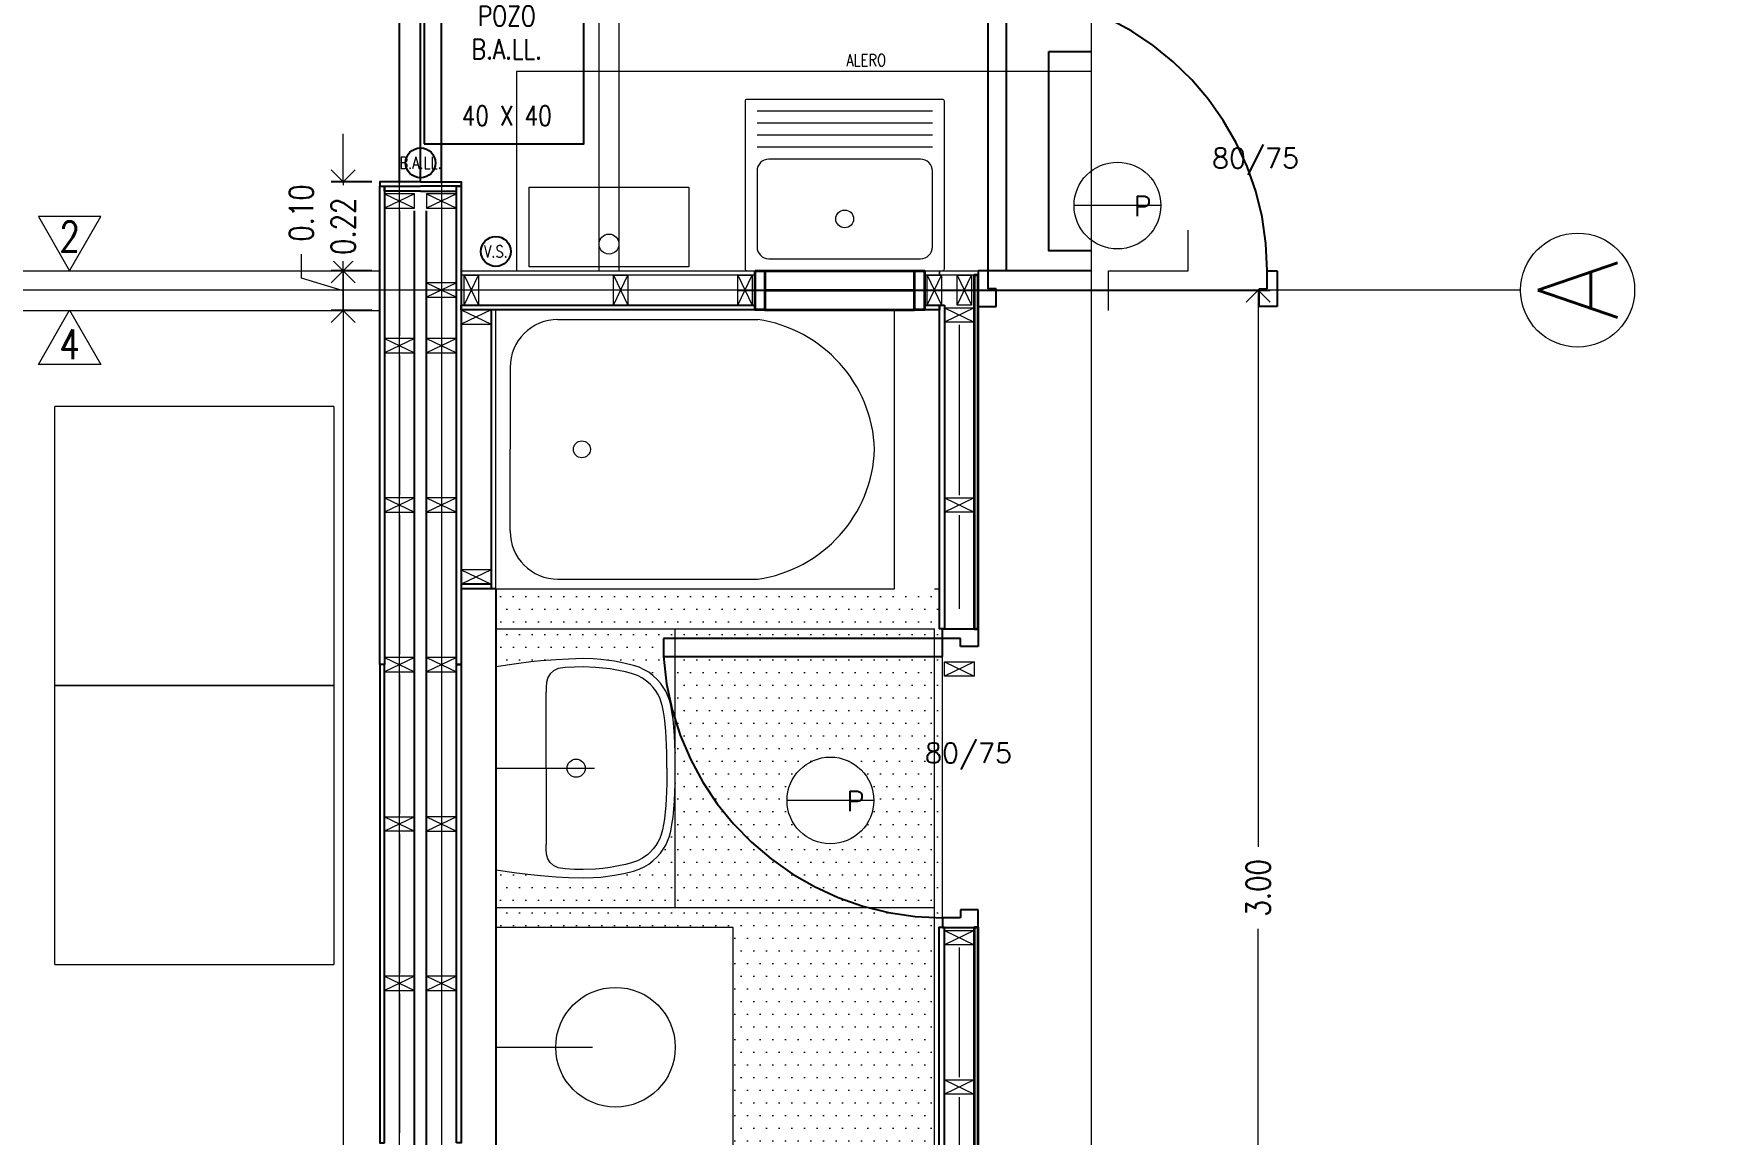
# Model space of a CAD drawing. Header units: metres. Extents: x -2 to 612, y -64 to 156.
# Drawn here: x 359.692 to 363.916, y 28.083 to 30.844 of the extents above; entities that cross this region are included whole.
import ezdxf
from ezdxf import colors
from ezdxf.entities.mleader import LeaderData, LeaderLine
from ezdxf.enums import TextEntityAlignment as Align
from ezdxf.math import Vec2, Vec3

# ---------------------------------------------------------------- set-up
doc = ezdxf.new("R2010")
doc.units = ezdxf.units.M
doc.header["$LTSCALE"] = 5
doc.header["$MEASUREMENT"] = 0
doc.linetypes.add('CENTER', pattern=[2, 1.25, -0.25, 0.25, -0.25])
doc.linetypes.add('HIDDEN', pattern=[0.375, 0.25, -0.125])
doc.layers.get('0').update_dxf_attribs({"color": 30})
doc.layers.get('DEFPOINTS').update_dxf_attribs({"color": 210})
for name, color, linetype, lineweight in [('A-ANNO-DIMS', 3, 'Continuous', 18), ('A-ANNO-SYMB', 3, 'Continuous', 18), ('A-ANNO-TEXT', 3, 'Continuous', 18), ('A-DETL-MBND', 3, 'Continuous', 18), ('A-DETL-MCUT', 4, 'Continuous', 25), ('A-DOOR-FULL', 4, 'Continuous', 25), ('A-DOOR-SYMB', 3, 'Continuous', 18), ('A-ELEV-IDEN', 3, 'Continuous', 18), ('A-ELEV-MBE1', 7, 'Continuous', 35), ('A-ELEV-MBE2', 4, 'Continuous', 25), ('A-ELEV-OVHD', 3, 'HIDDEN', 18), ('A-FLOR-PATT', 8, 'Continuous', 18), ('A-FURN', 8, 'Continuous', 18), ('A-SECT-MCUT', 7, 'Continuous', 35), ('A-WALL-PATT', 8, 'Continuous', 18), ('A-WALL-STUD', 3, 'Continuous', 18)]:
    doc.layers.add(name, color=color, linetype=linetype, lineweight=lineweight)
doc.styles.add('E-ROMANS', font='romans.shx', dxfattribs={"width": 0.8})
doc.styles.get("Standard").update_dxf_attribs({"font": 'arial.ttf'})
doc.linetypes.add('BATTING', pattern='A,0.0001,-0.1,[134,ltypeshp.shx,S=0.1,R=0,X=-0.1,Y=0],-0.2,[134,ltypeshp.shx,S=0.1,R=180,X=0.1,Y=0],-0.1', length=0.4001)
doc.dimstyles.new('E-0050_ARW_12', dxfattribs={"dimscale": 0.001, "dimtxt": 60, "dimasz": 60, "dimexe": 30, "dimexo": 20, "dimgap": 30, "dimtad": 0, "dimzin": 0, "dimdsep": 46, "dimtxsty": 'E-ROMANS', "dimblk": 'OPEN90', "dimcen": 30, "dimclrd": 256, "dimclre": 256, "dimclrt": 256, "dimadec": 0, "dimazin": 0, "dimtfac": 1, "dimtmove": 1, "dimatfit": 3, "dimldrblk": 'OPEN90', "dimfxl": 1, "dimtfill": 1, "dimtolj": 1, "dimtzin": 0, "dimlwd": -1, "dimarcsym": 0})

# ---------------------------------------------------------------- blocks, each defined once
blk = doc.blocks.new('_Open90')
at = {"color": 0, "linetype": 'ByBlock', "lineweight": -2}
for p, q in [((-0.5, 0.5), (0, 0)), ((0, 0), (-1, 0)), ((0, 0), (-0.5, -0.5))]:
    blk.add_line(p, q, dxfattribs=at)
blk = doc.blocks.new('*D221')
at = {"layer": 'A-ANNO-DIMS', "lineweight": -2, "transparency": 16777216}
for p, q in [((357.5131, 30.0565), (357.5131, 33.0617)), ((360.6101, 30.4696), (360.6101, 33.0617))]:
    blk.add_line(p, q, dxfattribs=at)
at = {"layer": 'A-ANNO-DIMS', "transparency": 16777216}
for p, q in [((357.5731, 33.0317), (358.9127, 33.0317)), ((360.5501, 33.0317), (359.2105, 33.0317))]:
    blk.add_line(p, q, dxfattribs=at)
at = {"layer": 'DEFPOINTS', "color": 0, "transparency": 16777216}
for p in [(360.6101, 33.0317), (360.6101, 30.4496), (357.5131, 30.0365)]:
    blk.add_point(p, dxfattribs=at)
at = {"layer": 'A-ANNO-DIMS', "transparency": 16777216, "xscale": 0.06, "yscale": 0.06, "zscale": 0.06, "rotation": 180}
blk.add_blockref('_Open90', (357.5131, 33.0317), dxfattribs=at)
at = {"layer": 'A-ANNO-DIMS', "transparency": 16777216, "xscale": 0.06, "yscale": 0.06, "zscale": 0.06}
blk.add_blockref('_Open90', (360.6101, 33.0317), dxfattribs=at)
at = {"layer": 'A-ANNO-DIMS', "transparency": 16777216, "insert": (359.0616, 33.0317), "char_height": 0.06, "attachment_point": 5, "style": 'E-ROMANS', "bg_fill": 3, "box_fill_scale": 1.25, "bg_fill_color": 256, "bg_fill_true_color": 13158600, "bg_fill_transparency": 0}
blk.add_mtext('\\A1;3.0970', dxfattribs=at)
blk = doc.blocks.new('*D222')
at = {"layer": 'A-ANNO-DIMS', "transparency": 16777216}
for p, q in [((360.6626, 33.0317), (360.6941, 33.1367)), ((360.6941, 33.1367), (360.7541, 33.1367)), ((360.5501, 33.0317), (360.4901, 33.0317)), ((360.6101, 33.0317), (360.7151, 33.0317)), ((360.6101, 33.0317), (360.7151, 33.0317)), ((360.7751, 33.0317), (360.8351, 33.0317))]:
    blk.add_line(p, q, dxfattribs=at)
at = {"layer": 'A-ANNO-DIMS', "lineweight": -2, "transparency": 16777216}
for p, q in [((360.6101, 30.4696), (360.6101, 33.0617)), ((360.7151, 30.4695), (360.7151, 33.0617))]:
    blk.add_line(p, q, dxfattribs=at)
at = {"layer": 'DEFPOINTS', "color": 0, "transparency": 16777216}
for p in [(360.7151, 33.0317), (360.6101, 30.4496), (360.7151, 30.4495)]:
    blk.add_point(p, dxfattribs=at)
at = {"layer": 'A-ANNO-DIMS', "transparency": 16777216, "xscale": 0.06, "yscale": 0.06, "zscale": 0.06}
blk.add_blockref('_Open90', (360.6101, 33.0317), dxfattribs=at)
at = {"layer": 'A-ANNO-DIMS', "transparency": 16777216, "xscale": 0.06, "yscale": 0.06, "zscale": 0.06, "rotation": 180}
blk.add_blockref('_Open90', (360.7151, 33.0317), dxfattribs=at)
at = {"layer": 'A-ANNO-DIMS', "transparency": 16777216, "insert": (360.903, 33.1367), "char_height": 0.06, "attachment_point": 5, "style": 'E-ROMANS', "bg_fill": 3, "box_fill_scale": 1.25, "bg_fill_color": 256, "bg_fill_true_color": 13158600, "bg_fill_transparency": 0}
blk.add_mtext('\\A1;0.1050', dxfattribs=at)
blk = doc.blocks.new('*D224')
at = {"layer": 'A-ANNO-DIMS', "lineweight": -2, "transparency": 16777216}
for p, q in [((361.4582, 30.201), (362.7938, 30.201)), ((361.4582, 27.202), (362.7938, 27.202))]:
    blk.add_line(p, q, dxfattribs=at)
at = {"layer": 'A-ANNO-DIMS', "transparency": 16777216}
for p, q in [((362.7638, 30.141), (362.7638, 28.8047)), ((362.7638, 27.262), (362.7638, 28.5984))]:
    blk.add_line(p, q, dxfattribs=at)
at = {"layer": 'DEFPOINTS', "color": 0, "transparency": 16777216}
for p in [(361.4382, 30.201), (361.4382, 27.202), (362.7638, 27.202)]:
    blk.add_point(p, dxfattribs=at)
at = {"layer": 'A-ANNO-DIMS', "transparency": 16777216, "xscale": 0.06, "yscale": 0.06, "zscale": 0.06}
for p, rotation in [((362.7638, 30.201), 90), ((362.7638, 27.202), 270)]:
    blk.add_blockref('_Open90', p, dxfattribs=dict(at, rotation=rotation))
at = {"layer": 'A-ANNO-DIMS', "transparency": 16777216, "insert": (362.7638, 28.7015), "char_height": 0.06, "attachment_point": 5, "rotation": 90, "style": 'E-ROMANS', "bg_fill": 3, "box_fill_scale": 1.25, "bg_fill_color": 256, "bg_fill_true_color": 13158600, "bg_fill_transparency": 0}
blk.add_mtext('\\A1;3.00', dxfattribs=at)
blk = doc.blocks.new('*D1131')
at = {"layer": 'A-ANNO-DIMS', "lineweight": -2, "transparency": 16777216}
for p, q in [((360.5406, 30.1495), (360.4386, 30.1495)), ((360.5406, 25.3615), (360.4386, 25.3615))]:
    blk.add_line(p, q, dxfattribs=at)
at = {"layer": 'A-ANNO-DIMS', "transparency": 16777216}
for p, q in [((360.4686, 30.0895), (360.4686, 27.8575)), ((360.4686, 25.4215), (360.4686, 27.6535))]:
    blk.add_line(p, q, dxfattribs=at)
at = {"layer": 'DEFPOINTS', "color": 0, "transparency": 16777216}
for p in [(360.4686, 30.1495), (360.5606, 30.1495), (360.5606, 25.3615)]:
    blk.add_point(p, dxfattribs=at)
at = {"layer": 'A-ANNO-DIMS', "transparency": 16777216, "xscale": 0.06, "yscale": 0.06, "zscale": 0.06}
for p, rotation in [((360.4686, 30.1495), 90), ((360.4686, 25.3615), 270)]:
    blk.add_blockref('_Open90', p, dxfattribs=dict(at, rotation=rotation))
at = {"layer": 'A-ANNO-DIMS', "transparency": 16777216, "insert": (360.4686, 27.7555), "char_height": 0.06, "attachment_point": 5, "rotation": 90, "style": 'E-ROMANS', "bg_fill": 3, "box_fill_scale": 1.25, "bg_fill_color": 256, "bg_fill_true_color": 13158600, "bg_fill_transparency": 0}
blk.add_mtext('\\A1;4.79', dxfattribs=at)
blk = doc.blocks.new('*D1132')
at = {"layer": 'A-ANNO-DIMS', "transparency": 16777216}
for p, q in [((360.4686, 30.3095), (360.4686, 30.3695)), ((360.3636, 30.231), (360.3636, 30.291)), ((360.4686, 30.1495), (360.4686, 30.2495)), ((360.4686, 30.1495), (360.4686, 30.2495)), ((360.4686, 30.1995), (360.3636, 30.231)), ((360.4686, 30.0895), (360.4686, 30.0295))]:
    blk.add_line(p, q, dxfattribs=at)
at = {"layer": 'A-ANNO-DIMS', "lineweight": -2, "transparency": 16777216}
for p, q in [((360.5406, 30.2495), (360.4386, 30.2495)), ((360.5406, 30.1495), (360.4386, 30.1495))]:
    blk.add_line(p, q, dxfattribs=at)
at = {"layer": 'DEFPOINTS', "color": 0, "transparency": 16777216}
for p in [(360.4686, 30.2495), (360.5606, 30.2495), (360.5606, 30.1495)]:
    blk.add_point(p, dxfattribs=at)
at = {"layer": 'A-ANNO-DIMS', "transparency": 16777216, "xscale": 0.06, "yscale": 0.06, "zscale": 0.06}
for p, rotation in [((360.4686, 30.2495), 270), ((360.4686, 30.1495), 90)]:
    blk.add_blockref('_Open90', p, dxfattribs=dict(at, rotation=rotation))
at = {"layer": 'A-ANNO-DIMS', "transparency": 16777216, "insert": (360.3636, 30.3942), "char_height": 0.06, "attachment_point": 5, "rotation": 90, "style": 'E-ROMANS', "bg_fill": 3, "box_fill_scale": 1.25, "bg_fill_color": 256, "bg_fill_true_color": 13158600, "bg_fill_transparency": 0}
blk.add_mtext('\\A1;0.10', dxfattribs=at)
blk = doc.blocks.new('*D1133')
at = {"layer": 'A-ANNO-DIMS', "transparency": 16777216}
for p, q in [((360.4686, 30.5326), (360.4686, 30.5926)), ((360.4686, 30.4726), (360.4686, 30.4642)), ((360.4686, 30.2495), (360.4686, 30.2579)), ((360.4686, 30.1895), (360.4686, 30.1295))]:
    blk.add_line(p, q, dxfattribs=at)
at = {"layer": 'A-ANNO-DIMS', "lineweight": -2, "transparency": 16777216}
for p, q in [((360.5406, 30.4726), (360.4386, 30.4726)), ((360.5406, 30.2495), (360.4386, 30.2495))]:
    blk.add_line(p, q, dxfattribs=at)
at = {"layer": 'DEFPOINTS', "color": 0, "transparency": 16777216}
for p in [(360.4686, 30.4726), (360.5606, 30.4726), (360.5606, 30.2495)]:
    blk.add_point(p, dxfattribs=at)
at = {"layer": 'A-ANNO-DIMS', "transparency": 16777216, "xscale": 0.06, "yscale": 0.06, "zscale": 0.06}
for p, rotation in [((360.4686, 30.4726), 270), ((360.4686, 30.2495), 90)]:
    blk.add_blockref('_Open90', p, dxfattribs=dict(at, rotation=rotation))
at = {"layer": 'A-ANNO-DIMS', "transparency": 16777216, "insert": (360.4686, 30.3611), "char_height": 0.06, "attachment_point": 5, "rotation": 90, "style": 'E-ROMANS', "bg_fill": 3, "box_fill_scale": 1.25, "bg_fill_color": 256, "bg_fill_true_color": 13158600, "bg_fill_transparency": 0}
blk.add_mtext('\\A1;0.22', dxfattribs=at)

msp = doc.modelspace()

# ---------------------------------------------------------------- linework, layer by layer
at = {"layer": 'A-ANNO-SYMB'}
for p, q in [((360.71514, 33.61894), (360.71514, 21.59535)), ((360.6101, 21.94694), (360.6101, 33.22033)), ((363.42209, 30.20104), (352.66724, 30.20104)), ((360.85163, 29.45151), (360.85163, 30.15151)), ((360.88739, 30.0072), (360.88739, 29.80151)), ((360.88739, 29.59581), (360.88739, 29.80151)), ((360.85164, 29.25606), (360.85164, 29.35153)), ((361.30164, 28.65153), (361.30164, 29.35153)), ((360.85164, 28.747), (360.85164, 28.65153))]:
    msp.add_line(p, q, dxfattribs=at)
at = {"layer": 'A-ANNO-SYMB', "linetype": 'HIDDEN'}
msp.add_line((360.66261, 30.47254), (360.66261, 32.95053), dxfattribs=at)
at = {"layer": 'A-ANNO-SYMB'}
msp.add_lwpolyline([(362.38846, 30.14953), (362.38846, 30.24953), (362.58846, 30.24953), (362.58846, 30.35163)], dxfattribs=at)
for centre, radius in [((361.13534, 30.31638), 0.025), ((363.56512, 30.20104), 0.14303), ((361.06739, 29.80151), 0.02126)]:
    msp.add_circle(centre, radius, dxfattribs=at)
for centre, start, end in [((361.00739, 30.0072), 90, 180), ((361.00739, 29.59581), 180, 270)]:
    msp.add_arc(centre, 0.12, start, end, dxfattribs=at)
at = {"layer": 'A-DETL-MBND'}
for points in [[(361.50164, 30.23853), (360.76464, 30.23853), (360.76464, 30.24953), (361.50164, 30.24953)], [(361.92664, 30.24953), (361.96464, 30.24953), (361.96464, 30.23853), (361.92664, 30.23853)], [(362.06165, 30.24952), (362.06165, 30.23853), (361.96464, 30.23853), (361.96464, 30.24953), (362.06165, 30.24953)]]:
    msp.add_lwpolyline(points, dxfattribs=at)
at = {"layer": 'A-DETL-MCUT'}
for p, q in [((360.83963, 30.15153), (360.83963, 29.45151)), ((360.83963, 29.46351), (360.76464, 29.46351)), ((360.85163, 29.45151), (360.76464, 29.45151))]:
    msp.add_line(p, q, dxfattribs=at)
for points in [[(360.66261, 30.47259), (360.56059, 30.47259), (360.56059, 30.46159), (360.66261, 30.46159)], [(360.66262, 30.44955), (360.5726, 30.44955), (360.5726, 30.46155), (360.66262, 30.46155)], [(360.66261, 30.47254), (360.76464, 30.47254), (360.76464, 30.46154), (360.66261, 30.46154)], [(360.66261, 30.44954), (360.75264, 30.44955), (360.75264, 30.46154), (360.66261, 30.46154)], [(361.50165, 30.15153), (360.76464, 30.15153), (360.76464, 30.16353), (361.50165, 30.16353)], [(361.92664, 30.16353), (361.96464, 30.16353), (361.96464, 30.15153), (361.92665, 30.15153)]]:
    msp.add_lwpolyline(points, dxfattribs=at)
for points in [[(360.5606, 29.26153), (360.5606, 30.46155), (360.5726, 30.46155), (360.5726, 29.26153)], [(360.75264, 29.26153), (360.75264, 30.46154), (360.76464, 30.46154), (360.76464, 29.26153)], [(361.97664, 30.16353), (361.97664, 29.35153), (361.96464, 29.35153), (361.96464, 30.16353)], [(360.57259, 28.06154), (360.5726, 29.26154), (360.5606, 29.26154), (360.56059, 28.06154)], [(360.75264, 28.06153), (360.75264, 29.26153), (360.76464, 29.26153), (360.76464, 28.06153)], [(361.97664, 28.60153), (361.96242, 28.60153), (361.96243, 27.23952), (361.97664, 27.23953)]]:
    msp.add_lwpolyline(points, close=True, dxfattribs=at)
at = {"layer": 'A-DOOR-FULL', "linetype": 'CENTER'}
msp.add_lwpolyline([(362.13165, 30.94952), (362.13165, 30.24952), (362.08665, 30.24952), (362.08665, 30.94952), (362.13165, 30.94952)], dxfattribs=at)
msp.add_arc((362.08397, 30.24846), 0.70268, 0.08643, 86.10934, dxfattribs=at)
at = {"layer": 'A-DOOR-SYMB'}
msp.add_lwpolyline([(362.5195, 30.41306), (362.302, 30.41306)], dxfattribs=at)
msp.add_circle((362.41075, 30.41306), 0.10875, dxfattribs=at)
at = {"layer": 'A-ELEV-IDEN'}
msp.add_lwpolyline([(361.11034, 30.24953), (361.11034, 31.14015), (361.16034, 31.14015), (361.16034, 30.24953)], dxfattribs=at)
at = {"layer": 'A-ELEV-MBE1'}
for p, q in [((361.52664, 30.24953), (361.90164, 30.24954)), ((361.52665, 30.20053), (361.90165, 30.20053)), ((361.52665, 30.15153), (361.90165, 30.15153))]:
    msp.add_line(p, q, dxfattribs=at)
for points in [[(361.50164, 30.24953), (361.52664, 30.24953), (361.52665, 30.15153), (361.50165, 30.15153)], [(361.90164, 30.24953), (361.92664, 30.24953), (361.92665, 30.15153), (361.90165, 30.15153)]]:
    msp.add_lwpolyline(points, close=True, dxfattribs=at)
at = {"layer": 'A-ELEV-MBE2'}
for p, q in [((360.66261, 30.47259), (360.66262, 32.95053)), ((360.6476, 23.02354), (360.6476, 30.39955)), ((360.67764, 23.02353), (360.67764, 30.39955)), ((362.34492, 30.24953), (362.08665, 30.24953)), ((360.85163, 29.45151), (360.85164, 27.25153))]:
    msp.add_line(p, q, dxfattribs=at)
at = {"layer": 'A-ELEV-MBE2', "ltscale": 0.05}
msp.add_lwpolyline([(360.6718, 30.56783), (361.0718, 30.56783), (361.0718, 30.96783), (360.6718, 30.96783)], close=True, dxfattribs=at)
at = {"layer": 'A-ELEV-MBE2'}
for points in [[(362.23847, 30.79952), (362.34492, 30.79952)], [(362.34492, 30.29952), (362.23847, 30.29952), (362.23847, 30.79952)]]:
    msp.add_lwpolyline(points, dxfattribs=at)
at = {"layer": 'A-ELEV-MBE2', "ltscale": 0.05}
for centre in [(360.66261, 30.52011), (360.8515, 30.29799)]:
    msp.add_circle(centre, 0.0375, dxfattribs=at)
at = {"layer": 'A-FLOR-PATT', "linetype": 'BATTING', "ltscale": 0.11}
msp.add_lwpolyline([(362.01424, 29.84498), (362.01424, 29.84554)], dxfattribs=at)
at = {"layer": 'A-FURN'}
for p, q in [((361.47664, 30.67453), (361.47664, 30.25453)), ((361.97164, 30.67953), (361.48164, 30.67953)), ((361.97664, 30.25453), (361.97664, 30.67453)), ((361.94664, 30.64953), (361.50664, 30.64953)), ((361.94664, 30.61953), (361.50664, 30.61953)), ((361.94664, 30.58953), (361.50664, 30.58953)), ((361.94664, 30.55953), (361.50664, 30.55953)), ((361.50664, 30.49953), (361.50664, 30.30953)), ((361.91664, 30.52953), (361.53664, 30.52953)), ((361.94664, 30.30953), (361.94664, 30.49953)), ((361.48164, 30.24953), (361.97164, 30.24953)), ((361.53664, 30.27953), (361.91664, 30.27953)), ((360.93938, 29.26803), (360.90329, 29.2636)), ((360.96427, 29.27057), (360.93938, 29.26803)), ((361.00271, 29.27366), (360.96427, 29.27057)), ((361.03385, 29.27544), (361.00271, 29.27366)), ((361.07067, 29.27652), (361.03385, 29.27544)), ((361.09526, 29.27588), (361.07067, 29.27652)), ((361.11487, 29.27445), (361.09526, 29.27588)), ((361.14889, 29.27002), (361.11487, 29.27445)), ((361.17293, 29.26537), (361.14889, 29.27002)), ((360.90329, 29.2636), (360.85164, 29.25606)), ((360.85164, 29.25606), (360.85164, 29.00153)), ((360.98188, 29.22881), (360.97883, 29.21693)), ((360.9875, 29.23814), (360.98188, 29.22881)), ((360.99584, 29.2459), (360.9875, 29.23814)), ((361.00773, 29.25151), (360.99584, 29.2459)), ((361.02559, 29.25388), (361.00773, 29.25151)), ((361.04848, 29.25529), (361.02559, 29.25388)), ((361.07054, 29.25553), (361.04848, 29.25529)), ((361.10148, 29.25448), (361.07054, 29.25553)), ((361.11967, 29.25287), (361.10148, 29.25448)), ((361.13827, 29.25046), (361.11967, 29.25287)), ((361.15953, 29.24674), (361.13827, 29.25046)), ((361.17641, 29.24303), (361.15953, 29.24674)), ((361.19697, 29.2594), (361.17293, 29.26537)), ((361.19171, 29.23908), (361.17641, 29.24303)), ((361.20661, 29.23377), (361.19171, 29.23908)), ((361.21067, 29.25479), (361.19697, 29.2594)), ((361.2193, 29.22714), (361.20661, 29.23377)), ((361.2239, 29.24866), (361.21067, 29.25479)), ((361.23261, 29.21761), (361.2193, 29.22714)), ((361.23487, 29.24208), (361.2239, 29.24866)), ((361.24537, 29.23426), (361.23487, 29.24208)), ((361.25626, 29.22418), (361.24537, 29.23426)), ((360.97795, 29.20504), (360.97764, 29.19256)), ((360.97764, 29.00153), (360.97764, 29.19256)), ((360.97883, 29.21693), (360.97795, 29.20504)), ((361.23937, 29.21145), (361.23261, 29.21761)), ((361.24609, 29.20415), (361.23937, 29.21145)), ((361.25244, 29.19581), (361.24609, 29.20415)), ((361.25783, 29.18713), (361.25244, 29.19581)), ((361.26438, 29.21491), (361.25626, 29.22418)), ((361.26249, 29.17775), (361.25783, 29.18713)), ((361.27153, 29.205), (361.26438, 29.21491)), ((361.27768, 29.19452), (361.27153, 29.205)), ((361.28247, 29.18438), (361.27768, 29.19452)), ((361.28688, 29.17218), (361.28247, 29.18438)), ((361.26635, 29.16758), (361.26249, 29.17775)), ((361.26945, 29.15578), (361.26635, 29.16758)), ((361.27188, 29.1429), (361.26945, 29.15578)), ((361.2742, 29.1281), (361.27188, 29.1429)), ((361.29009, 29.15961), (361.28688, 29.17218)), ((361.29321, 29.14267), (361.29009, 29.15961)), ((361.2959, 29.12415), (361.29321, 29.14267)), ((361.27618, 29.11178), (361.2742, 29.1281)), ((361.27765, 29.0943), (361.27618, 29.11178)), ((361.29797, 29.10423), (361.2959, 29.12415)), ((361.29935, 29.0833), (361.29797, 29.10423)), ((361.2786, 29.07807), (361.27765, 29.0943)), ((361.27946, 29.05972), (361.2786, 29.07807)), ((361.28011, 29.04015), (361.27946, 29.05972)), ((361.30035, 29.0628), (361.29932, 29.08372)), ((361.30112, 29.04022), (361.30033, 29.06316)), ((361.28053, 29.01886), (361.28011, 29.04015)), ((361.28064, 29.00153), (361.28053, 29.01886)), ((361.30156, 29.01674), (361.30111, 29.04061)), ((361.30164, 29.00153), (361.30155, 29.01707)), ((360.85164, 29.00153), (360.85164, 28.747)), ((360.85164, 29.00153), (361.09918, 29.00153)), ((360.97764, 29.00153), (360.97764, 28.81049)), ((361.28053, 28.9842), (361.28011, 28.96291)), ((361.28064, 29.00153), (361.28053, 28.9842)), ((361.30111, 28.96244), (361.30155, 28.98615)), ((361.30155, 28.98615), (361.30164, 29.00153)), ((361.27946, 28.94334), (361.2786, 28.92498)), ((361.28011, 28.96291), (361.27946, 28.94334)), ((361.29932, 28.91934), (361.30035, 28.94026)), ((361.30033, 28.93989), (361.30112, 28.96283)), ((361.27618, 28.89127), (361.2742, 28.87495)), ((361.27765, 28.90876), (361.27618, 28.89127)), ((361.2786, 28.92498), (361.27765, 28.90876)), ((361.2959, 28.87891), (361.29797, 28.89882)), ((361.29797, 28.89882), (361.29935, 28.91975)), ((361.26945, 28.84727), (361.26635, 28.83547)), ((361.27188, 28.86016), (361.26945, 28.84727)), ((361.2742, 28.87495), (361.27188, 28.86016)), ((361.29009, 28.84345), (361.29321, 28.86039)), ((361.29321, 28.86039), (361.2959, 28.87891)), ((360.97795, 28.79802), (360.97764, 28.81049)), ((361.25244, 28.80725), (361.24609, 28.7989)), ((361.25783, 28.81593), (361.25244, 28.80725)), ((361.26249, 28.82531), (361.25783, 28.81593)), ((361.26635, 28.83547), (361.26249, 28.82531)), ((361.27153, 28.79805), (361.27768, 28.80853)), ((361.27768, 28.80853), (361.28247, 28.81868)), ((361.28247, 28.81868), (361.28688, 28.83087)), ((361.28688, 28.83087), (361.29009, 28.84345)), ((360.97883, 28.78613), (360.97795, 28.79802)), ((360.98188, 28.77425), (360.97883, 28.78613)), ((360.9875, 28.76491), (360.98188, 28.77425)), ((360.99584, 28.75716), (360.9875, 28.76491)), ((361.19171, 28.76397), (361.17641, 28.76002)), ((361.20661, 28.76929), (361.19171, 28.76397)), ((361.2193, 28.77591), (361.20661, 28.76929)), ((361.23261, 28.78545), (361.2193, 28.77591)), ((361.2239, 28.7544), (361.23487, 28.76097)), ((361.23937, 28.7916), (361.23261, 28.78545)), ((361.23487, 28.76097), (361.24537, 28.76879)), ((361.24609, 28.7989), (361.23937, 28.7916)), ((361.24537, 28.76879), (361.25626, 28.77887)), ((361.25626, 28.77887), (361.26438, 28.78815)), ((361.26438, 28.78815), (361.27153, 28.79805)), ((360.85164, 28.747), (360.90329, 28.73946)), ((360.90329, 28.73946), (360.93938, 28.73503)), ((360.93938, 28.73503), (360.96427, 28.73249)), ((360.96427, 28.73249), (361.00271, 28.72939)), ((361.00773, 28.75154), (360.99584, 28.75716)), ((361.00271, 28.72939), (361.03385, 28.72762)), ((361.02559, 28.74918), (361.00773, 28.75154)), ((361.04848, 28.74777), (361.02559, 28.74918)), ((361.03385, 28.72762), (361.07067, 28.72654)), ((361.07054, 28.74753), (361.04848, 28.74777)), ((361.10148, 28.74858), (361.07054, 28.74753)), ((361.07067, 28.72654), (361.09526, 28.72717)), ((361.09526, 28.72717), (361.11487, 28.7286)), ((361.11967, 28.75018), (361.10148, 28.74858)), ((361.11487, 28.7286), (361.14889, 28.73303)), ((361.13827, 28.7526), (361.11967, 28.75018)), ((361.15953, 28.75632), (361.13827, 28.7526)), ((361.14889, 28.73303), (361.17293, 28.73768)), ((361.17641, 28.76002), (361.15953, 28.75632)), ((361.17293, 28.73768), (361.19697, 28.74366)), ((361.19697, 28.74366), (361.21067, 28.74826)), ((361.21067, 28.74826), (361.2239, 28.7544))]:
    msp.add_line(p, q, dxfattribs=at)
for points in [[(359.74495, 29.20928), (359.74495, 29.90928)], [(359.74495, 28.50928), (359.74495, 29.20928)], [(360.85164, 28.30153), (361.09357, 28.30153)]]:
    msp.add_lwpolyline(points, dxfattribs=at)
for centre, radius in [((361.72664, 30.37953), 0.02235), ((361.05297, 29.00153), 0.02281), ((361.15164, 28.30153), 0.15)]:
    msp.add_circle(centre, radius, dxfattribs=at)
for centre, radius, start, end in [((361.48164, 30.67453), 0.005, 90, 180), ((361.97164, 30.67453), 0.005, 0, 90), ((361.53664, 30.49953), 0.03, 90, 180), ((361.91664, 30.49953), 0.03, 0, 90), ((361.53664, 30.30953), 0.03, 180, 270), ((361.91664, 30.30953), 0.03, 270, 0), ((361.48164, 30.25453), 0.005, 180, 270), ((361.97164, 30.25453), 0.005, 270, 0), ((361.32429, 29.08494), 0.025, 182.80689, 183.76472), ((361.32532, 29.06402), 0.025, 181.9684, 182.80689), ((361.32611, 29.04108), 0.025, 181.0739, 181.9684), ((361.32655, 29.01721), 0.025, 180.31842, 181.0739), ((361.32532, 28.93903), 0.025, 177.19311, 178.0316), ((361.32611, 28.96198), 0.025, 178.0316, 178.9261), ((361.32429, 28.91811), 0.025, 176.23528, 177.19311)]:
    msp.add_arc(centre, radius, start, end, dxfattribs=at)
at = {"layer": 'A-SECT-MCUT'}
for points in [[(362.06164, 30.23853), (362.05164, 30.23853), (362.05165, 29.35153), (362.06164, 29.35153)], [(362.05164, 27.16452), (362.06164, 27.16452), (362.06164, 28.60153), (362.05164, 28.60153)]]:
    msp.add_lwpolyline(points, close=True, dxfattribs=at)
at = {"layer": 'A-WALL-PATT', "ltscale": 0.1}
for p, q in [((360.71514, 30.40655), (360.71514, 30.22603)), ((361.13964, 30.20104), (360.80264, 30.20104)), ((360.71514, 30.17604), (360.71514, 30.08654)), ((360.71514, 30.03654), (360.71514, 29.68654)), ((360.6101, 29.63653), (360.61009, 29.28655)), ((360.71514, 29.63654), (360.71514, 29.28654)), ((360.61009, 29.23655), (360.61009, 28.88654)), ((360.71514, 29.23654), (360.71514, 28.88654)), ((360.6101, 28.83654), (360.61009, 28.48655)), ((360.71514, 28.83654), (360.71514, 28.48654)), ((360.61009, 28.43655), (360.61009, 28.08654)), ((360.71514, 28.43654), (360.71514, 28.08654))]:
    msp.add_line(p, q, dxfattribs=at)
at = {"layer": 'A-WALL-STUD'}
for p, q in [((360.75264, 30.21903), (360.67764, 30.18303)), ((360.67764, 30.21903), (360.75264, 30.18303)), ((360.77164, 30.16353), (360.80764, 30.23853)), ((360.77164, 30.23853), (360.80764, 30.16353)), ((361.14664, 30.16353), (361.18264, 30.23853)), ((361.14664, 30.23853), (361.18264, 30.16353)), ((360.83964, 30.15153), (360.76464, 30.11553)), ((360.76464, 30.15153), (360.83964, 30.11553)), ((360.75264, 30.07953), (360.67764, 30.04353)), ((360.67764, 30.07953), (360.75264, 30.04353)), ((360.75264, 29.67953), (360.67764, 29.64353)), ((360.67764, 29.67953), (360.75264, 29.64353)), ((360.83963, 29.49951), (360.76463, 29.46351)), ((360.76463, 29.49951), (360.83963, 29.46351)), ((360.75264, 29.27953), (360.67764, 29.24353)), ((360.67764, 29.27953), (360.75264, 29.24353)), ((360.75264, 28.87953), (360.67764, 28.84353)), ((360.67764, 28.87953), (360.75264, 28.84353)), ((360.75264, 28.47953), (360.67764, 28.44353)), ((360.67764, 28.47953), (360.75264, 28.44353))]:
    msp.add_line(p, q, dxfattribs=at)
for points in [[(360.75264, 30.21903), (360.67764, 30.21903), (360.67764, 30.18303), (360.75264, 30.18303)], [(360.77164, 30.16353), (360.77164, 30.23853), (360.80764, 30.23853), (360.80764, 30.16353)], [(361.14664, 30.16353), (361.14664, 30.23853), (361.18264, 30.23853), (361.18264, 30.16353)], [(360.83964, 30.15153), (360.76464, 30.15153), (360.76464, 30.11553), (360.83964, 30.11553)], [(360.75264, 30.07953), (360.67764, 30.07953), (360.67764, 30.04353), (360.75264, 30.04353)], [(360.75264, 29.67953), (360.67764, 29.67953), (360.67764, 29.64353), (360.75264, 29.64353)], [(360.83963, 29.49951), (360.76463, 29.49951), (360.76463, 29.46351), (360.83963, 29.46351)], [(360.75264, 29.27953), (360.67764, 29.27953), (360.67764, 29.24353), (360.75264, 29.24353)], [(360.75264, 28.87953), (360.67764, 28.87953), (360.67764, 28.84353), (360.75264, 28.84353)], [(360.75264, 28.47953), (360.67764, 28.47953), (360.67764, 28.44353), (360.75264, 28.44353)]]:
    msp.add_lwpolyline(points, close=True, dxfattribs=at)

# ---------------------------------------------------------------- texts
at = {"layer": 'A-ANNO-TEXT', "attachment_point": 5, "style": 'E-ROMANS'}
for s, insert, char_height in [('\\pi-0.15,l0.15,t0.15;POZO\\PB.A.LL.\\P\\P40 X 40', (360.87891, 30.76355), 0.05), ('\\pi-0.09,l0.09,t0.09;ALERO', (361.78042, 30.77802), 0.03), ('\\pi-0.09,l0.09,t0.09;B.A.LL.', (360.66261, 30.52011), 0.03), ('\\pi-0.09,l0.09,t0.09;V.S.', (360.8515, 30.29799), 0.03)]:
    msp.add_mtext(s, dxfattribs=dict(at, insert=insert, char_height=char_height))
at = {"layer": 'A-ANNO-TEXT', "style": 'E-ROMANS'}
msp.add_attdef('80/75', text='x/x', height=0.05, dxfattribs=at).set_placement((362.75705, 30.5571), align=Align.TOP_CENTER)
msp.add_attdef('P', text='P', height=0.05, dxfattribs=at).set_placement((362.47378, 30.37132), align=Align.BOTTOM_CENTER)
msp.add_attdef('A', text='0.00', height=0.2, rotation=90, dxfattribs=at).set_placement((363.56512, 30.20104), align=Align.MIDDLE_CENTER)

# ---------------------------------------------------------------- next in the draw order: dimensions: what is measured, and where the dimension line sits
at = {"layer": 'A-ANNO-DIMS'}
dim = msp.add_linear_dim(base=(360.6101, 33.03166), p1=(357.51309, 30.03654), p2=(360.6101, 30.44955), dimstyle='E-0050_ARW_12', override={"dimdec": 4}, dxfattribs=at)
dim.commit()
dim.dimension.update_dxf_attribs({"geometry": '*D221', "text_midpoint": (359.06159, 33.03166)})
dim = msp.add_linear_dim(base=(362.76376, 27.20204), p1=(361.43817, 30.20104), p2=(361.43817, 27.20204), angle=90, dimstyle='E-0050_ARW_12', override={"dimfxl": 0.3}, dxfattribs=at)
dim.commit()
dim.dimension.update_dxf_attribs({"geometry": '*D224', "text_midpoint": (362.76376, 28.70154)})

# ---------------------------------------------------------------- next in the draw order: hatches: boundary and pattern name
at = {"layer": 'A-FLOR-PATT'}
h = msp.add_hatch(dxfattribs=at)
h.set_pattern_fill('DOTS', color=256, scale=0.02, style=0)
h.set_pattern_definition([(0, (-33.77306, 0), (0.015875, 0.03175), [0, -0.03175])])
h.paths.add_polyline_path([(361.45164, 27.60156, -0.2371548), (361.38271, 27.47892, -0.074669), (361.28046, 27.44963, -0.1434124), (361.11353, 27.47344), (361.06497, 27.50278, -0.2625714), (361.06256, 27.50706), (361.06256, 27.60156), (361.06164, 27.60156, -0.0215593), (361.05427, 27.43068, -0.3361223), (361.02187, 27.39483, -0.046919), (360.9419, 27.38731), (360.85164, 27.38731), (360.85164, 27.25156), (361.45164, 27.25156)])
h.paths.add_polyline_path([(361.96464, 29.45154), (361.95163, 29.45154), (360.85163, 29.45154), (360.85163, 29.35156), (361.95164, 29.35156), (361.95164, 29.32656), (361.97164, 29.32656), (361.97164, 29.35156), (361.96464, 29.35156)])
h.paths.add_polyline_path([(361.27164, 29.32656), (361.95164, 29.32656), (361.95164, 29.35156), (360.85164, 29.35156), (360.85164, 29.25609), (360.90329, 29.26363), (360.93938, 29.26806), (360.96427, 29.2706), (361.00271, 29.2737), (361.03385, 29.27547), (361.07067, 29.27655), (361.09526, 29.27592), (361.11487, 29.27449), (361.14889, 29.27006), (361.17293, 29.2654), (361.19697, 29.25943), (361.21067, 29.25483), (361.2239, 29.24869), (361.23487, 29.24212), (361.24537, 29.2343), (361.25626, 29.22422), (361.26438, 29.21494), (361.27153, 29.20504), (361.27768, 29.19456), (361.28247, 29.18441), (361.28688, 29.17222), (361.29009, 29.15964), (361.29321, 29.1427), (361.2959, 29.12418), (361.29797, 29.10427), (361.29933, 29.08355), (361.29932, 29.08375, 0.0041794), (361.29935, 29.08334), (361.29933, 29.08355), (361.30034, 29.06302), (361.30033, 29.0632, 0.0036586), (361.30035, 29.06283), (361.30034, 29.06302), (361.30111, 29.04045), (361.30111, 29.04065, 0.003903), (361.30112, 29.04026), (361.30111, 29.04045), (361.30155, 29.01694), (361.30164, 29.00156), (361.30155, 28.98619), (361.30111, 28.96267), (361.30112, 28.96287, 0.003903), (361.30111, 28.96248), (361.30111, 28.96267), (361.30034, 28.94011), (361.30035, 28.94029, 0.0036586), (361.30033, 28.93993), (361.30034, 28.94011), (361.29933, 28.91958), (361.29935, 28.91979, 0.0041794), (361.29932, 28.91937), (361.29933, 28.91958), (361.29797, 28.89885), (361.2959, 28.87894), (361.29321, 28.86042), (361.29009, 28.84348), (361.28688, 28.83091), (361.28247, 28.81871), (361.27768, 28.80857), (361.27153, 28.79809), (361.26438, 28.78818), (361.25626, 28.77891), (361.24537, 28.76883), (361.23487, 28.76101), (361.2239, 28.75443), (361.21067, 28.7483), (361.19697, 28.74369), (361.17293, 28.73772), (361.14889, 28.73307), (361.11487, 28.72864), (361.09526, 28.72721), (361.07067, 28.72657), (361.03385, 28.72765), (361.00271, 28.72943), (360.96427, 28.73252), (360.93938, 28.73506), (360.90329, 28.73949), (360.85164, 28.74703), (360.85164, 28.65156), (361.78693, 28.65156, -0.3190426), (361.27164, 29.28156)])
h.paths.add_polyline_path([(361.95164, 29.28156), (361.30164, 29.28156), (361.30164, 29.12084, 0.25591), (361.78693, 28.65156), (361.95164, 28.65156)], flags=17)
h.paths.add_polyline_path([(361.79942, 28.92068, -1), (361.58192, 28.92068, -1)], flags=16)
h.paths.add_polyline_path([(361.97164, 29.28156), (361.95164, 29.28156), (361.95164, 28.65156), (361.95164, 28.65156), (361.95164, 28.62688, 0.0071183), (361.97164, 28.62656)])
h.paths.add_polyline_path([(361.95164, 28.62688, -0.0594632), (361.78693, 28.65156), (360.85164, 28.65156), (360.85164, 28.60156), (361.44664, 28.60156), (361.44664, 28.00156), (360.85164, 28.00156), (360.85164, 27.95156), (361.95164, 27.95156)])
h.paths.add_polyline_path([(361.06497, 27.70034), (361.06497, 27.70034, 0.2626065), (361.06256, 27.69606), (361.06256, 27.60156), (361.06256, 27.50706, 0.2625714), (361.06497, 27.50278), (361.06497, 27.50278, -0.2626065), (361.06256, 27.50706), (361.06256, 27.60156), (361.06256, 27.69606, -0.2625714)])
h.paths.add_polyline_path([(361.45164, 27.95156), (360.85164, 27.95156), (360.85164, 27.81582), (360.9419, 27.81582, -0.046919), (361.02187, 27.80829, -0.3361223), (361.05427, 27.77244, -0.0097099), (361.06256, 27.69583, -0.2752917), (361.06497, 27.70034), (361.11353, 27.72968, -0.1434124), (361.28046, 27.75349, -0.074669), (361.38271, 27.7242, -0.2371548), (361.45164, 27.60156)])
h.paths.add_polyline_path([(361.95164, 27.95156), (361.45164, 27.95156), (361.45164, 27.25156), (361.95164, 27.25156)])
h.paths.add_polyline_path([(361.64077, 28.85118), (361.74138, 28.85118), (361.74138, 28.92409), (361.64077, 28.92409)], flags=8)
h.paths.add_polyline_path([(361.63476, 28.93202), (361.7417, 28.93202), (361.7417, 29.00702), (361.63476, 29.00702)], flags=8)
h.paths.add_polyline_path([(361.13617, 27.76846), (361.66224, 27.76846), (361.66224, 28.02846), (361.13617, 28.02846)], flags=9)

# ---------------------------------------------------------------- next in the draw order: linework, layer by layer
at = {"layer": 'A-ANNO-SYMB'}
for p, q in [((361.00739, 30.1272), (361.50834, 30.1272)), ((361.85163, 29.45151), (361.85163, 30.15151)), ((360.85163, 29.45151), (361.85163, 29.45151)), ((361.00739, 29.47581), (361.50834, 29.47581)), ((361.95163, 29.45151), (361.96464, 29.45151)), ((360.85164, 29.35153), (361.95164, 29.35153)), ((361.95164, 28.65153), (361.95164, 29.35153)), ((361.95164, 28.65153), (360.85164, 28.65153))]:
    msp.add_line(p, q, dxfattribs=at)
msp.add_lwpolyline([(360.85164, 28.00153), (360.85164, 27.95153), (361.95164, 27.95153), (361.95164, 28.65153), (360.85164, 28.65153), (360.85164, 28.60153)], dxfattribs=at)
for centre, start, end in [((361.4591, 29.78796), 2.26479, 81.74057), ((361.4591, 29.81505), 278.25943, 357.73521)]:
    msp.add_arc(centre, 0.3428, start, end, dxfattribs=at)
at = {"layer": 'A-ANNO-TEXT'}
for points in [[(359.78236, 30.24954), (359.8608, 30.3854), (359.70392, 30.3854)], [(359.78236, 30.15054), (359.8608, 30.01468), (359.70392, 30.01468)]]:
    msp.add_lwpolyline(points, close=True, dxfattribs=at)
at = {"layer": 'A-DOOR-FULL', "linetype": 'CENTER'}
for points in [[(362.08665, 30.24952), (362.06165, 30.24952), (362.06165, 30.15952), (362.10665, 30.15952), (362.10665, 30.20452), (362.08665, 30.20452), (362.08665, 30.24952)], [(362.78665, 30.24952), (362.81165, 30.24952), (362.81165, 30.15952), (362.76665, 30.15952), (362.76665, 30.20452), (362.78665, 30.20452), (362.78665, 30.24952)], [(361.27164, 29.28153), (361.97164, 29.28153), (361.97164, 29.32653), (361.27164, 29.32653), (361.27164, 29.28153)], [(361.97164, 29.32653), (361.97164, 29.35153), (362.06164, 29.35153), (362.06164, 29.30653), (362.01664, 29.30653), (362.01664, 29.32653), (361.97164, 29.32653)], [(361.97164, 28.62653), (361.97164, 28.60153), (362.06164, 28.60153), (362.06164, 28.64653), (362.01664, 28.64653), (362.01664, 28.62653), (361.97164, 28.62653)]]:
    msp.add_lwpolyline(points, dxfattribs=at)
msp.add_arc((361.9727, 29.32921), 0.70268, 183.89066, 269.91357, dxfattribs=at)
at = {"layer": 'A-DOOR-SYMB'}
msp.add_lwpolyline([(361.79942, 28.92065), (361.58192, 28.92065)], dxfattribs=at)
msp.add_circle((361.69067, 28.92065), 0.10875, dxfattribs=at)
at = {"layer": 'A-ELEV-IDEN'}
msp.add_lwpolyline([(362.34492, 34.02639), (362.34492, 19.95747)], dxfattribs=at)
at = {"layer": 'A-ELEV-OVHD'}
for p, q in [((357.56059, 30.24954), (360.5606, 30.24953)), ((357.56059, 30.14954), (360.5606, 30.14953))]:
    msp.add_line(p, q, dxfattribs=at)
at = {"layer": 'A-FLOR-PATT'}
msp.add_line((361.97164, 28.62654), (361.97164, 29.32654), dxfattribs=at)
at = {"layer": 'A-FURN'}
msp.add_lwpolyline([(360.85164, 28.60153), (360.85164, 28.00153), (361.44664, 28.00153), (361.44664, 28.60153), (360.85164, 28.60153)], dxfattribs=at)
at = {"layer": 'A-WALL-PATT', "ltscale": 0.1}
for p, q in [((360.6101, 30.39955), (360.6101, 30.08653)), ((361.45164, 30.20104), (361.18964, 30.20104)), ((362.01414, 29.68654), (362.01414, 30.11353)), ((360.6101, 30.03653), (360.6101, 29.68653)), ((362.01416, 29.40154), (362.01414, 29.63654)), ((362.01414, 28.22654), (362.01414, 28.55154)), ((362.01414, 27.82654), (362.01414, 28.17654))]:
    msp.add_line(p, q, dxfattribs=at)
at = {"layer": 'A-WALL-STUD'}
for p, q in [((361.45864, 30.16353), (361.49464, 30.23853)), ((361.45864, 30.23853), (361.49464, 30.16353)), ((361.93364, 30.16353), (361.96964, 30.23853)), ((361.93364, 30.23853), (361.96964, 30.16353)), ((362.00864, 30.16353), (362.04464, 30.23853)), ((362.00864, 30.23853), (362.04464, 30.16353)), ((361.97664, 30.15653), (362.05164, 30.12053)), ((362.05164, 30.15653), (361.97664, 30.12053)), ((361.97664, 29.67953), (362.05164, 29.64353)), ((362.05164, 29.67953), (361.97664, 29.64353)), ((361.97665, 29.26836), (362.05165, 29.23236)), ((362.05165, 29.26836), (361.97665, 29.23236)), ((361.97664, 28.59453), (362.05164, 28.55853)), ((362.05164, 28.59453), (361.97664, 28.55853)), ((361.97664, 28.21953), (362.05164, 28.18353)), ((362.05164, 28.21953), (361.97664, 28.18353))]:
    msp.add_line(p, q, dxfattribs=at)
for points in [[(361.45864, 30.16353), (361.45864, 30.23853), (361.49464, 30.23853), (361.49464, 30.16353)], [(361.93364, 30.16353), (361.93364, 30.23853), (361.96964, 30.23853), (361.96964, 30.16353)], [(362.00864, 30.16353), (362.00864, 30.23853), (362.04464, 30.23853), (362.04464, 30.16353)], [(361.97664, 30.15653), (362.05164, 30.15653), (362.05164, 30.12053), (361.97664, 30.12053)], [(361.97664, 29.67953), (362.05164, 29.67953), (362.05164, 29.64353), (361.97664, 29.64353)], [(361.97665, 29.26836), (362.05165, 29.26836), (362.05165, 29.23236), (361.97665, 29.23236)], [(361.97664, 28.59453), (362.05164, 28.59453), (362.05164, 28.55853), (361.97664, 28.55853)], [(361.97664, 28.21953), (362.05164, 28.21953), (362.05164, 28.18353), (361.97664, 28.18353)]]:
    msp.add_lwpolyline(points, close=True, dxfattribs=at)

# ---------------------------------------------------------------- next in the draw order: texts
at = {"layer": 'A-ANNO-TEXT', "char_height": 0.075, "attachment_point": 5, "style": 'E-ROMANS'}
for s, insert, rotation in [('\\pi-0.45,l0.45,t0.45;2', (359.78236, 30.33529), 0.00048), ('\\pi-0.45,l0.45,t0.45;4', (359.78236, 30.06479), 359.99952)]:
    msp.add_mtext(s, dxfattribs=dict(at, insert=insert, rotation=rotation))
at = {"layer": 'A-ANNO-TEXT', "style": 'E-ROMANS'}
msp.add_attdef('80/75', text='x/x', height=0.05, dxfattribs=at).set_placement((362.03697, 29.06468), align=Align.TOP_CENTER)
msp.add_attdef('P', text='P', height=0.05, dxfattribs=at).set_placement((361.75371, 28.87891), align=Align.BOTTOM_CENTER)

# ---------------------------------------------------------------- next in the draw order: dimensions: what is measured, and where the dimension line sits
at = {"layer": 'A-ANNO-DIMS'}
dim = msp.add_linear_dim(base=(360.71514, 33.03166), p1=(360.6101, 30.44955), p2=(360.71514, 30.44955), dimstyle='E-0050_ARW_12', override={"dimdec": 4}, dxfattribs=at)
dim.commit()
dim.dimension.update_dxf_attribs({"geometry": '*D222', "text_midpoint": (360.78412, 33.13666)})

# ---------------------------------------------------------------- next in the draw order: linework, layer by layer
at = {"layer": 'A-ANNO-SYMB'}
msp.add_lwpolyline([(360.93534, 30.45954), (361.33534, 30.45954), (361.33534, 30.25954), (360.93534, 30.25954)], close=True, dxfattribs=at)
at = {"layer": 'A-ELEV-IDEN'}
msp.add_lwpolyline([(362.34492, 30.74954), (360.90314, 30.74954), (360.90314, 30.24954)], dxfattribs=at)
at = {"layer": 'A-WALL-STUD'}
for p, q in [((360.75264, 30.44255), (360.67764, 30.40655)), ((360.67764, 30.44255), (360.75264, 30.40655))]:
    msp.add_line(p, q, dxfattribs=at)
msp.add_lwpolyline([(360.75264, 30.44255), (360.67764, 30.44255), (360.67764, 30.40655), (360.75264, 30.40655)], close=True, dxfattribs=at)

# ---------------------------------------------------------------- next in the draw order: dimensions: what is measured, and where the dimension line sits
at = {"layer": 'A-ANNO-DIMS'}
dim = msp.add_linear_dim(base=(360.46856, 30.14953), p1=(360.56059, 25.36154), p2=(360.5606, 30.14953), angle=90, dimstyle='E-0050_ARW_12', override={"dimfxl": 0.3}, dxfattribs=at)
dim.commit()
dim.dimension.update_dxf_attribs({"geometry": '*D1131', "text_midpoint": (360.46856, 27.75554)})

# ---------------------------------------------------------------- next in the draw order: linework, layer by layer
at = {"layer": 'A-FURN'}
for p, q in [((359.74495, 29.20928), (360.44495, 29.20928)), ((359.74495, 28.50928), (360.44495, 28.50928))]:
    msp.add_line(p, q, dxfattribs=at)
for points in [[(360.44495, 29.90928), (359.74495, 29.90928)], [(360.44495, 29.90928), (360.44495, 29.20928)], [(360.44495, 29.20928), (359.74495, 29.20928)], [(360.44495, 29.20928), (360.44495, 28.50928)]]:
    msp.add_lwpolyline(points, dxfattribs=at)
at = {"layer": 'A-WALL-STUD'}
for p, q in [((360.64759, 29.67955), (360.57259, 29.64355)), ((360.57259, 29.67955), (360.64759, 29.64355)), ((360.6476, 29.67953), (360.5726, 29.64353)), ((360.5726, 29.67953), (360.6476, 29.64353)), ((360.64759, 29.27955), (360.57259, 29.24355)), ((360.57259, 29.27955), (360.64759, 29.24355)), ((360.5726, 28.87954), (360.6476, 28.84354)), ((360.6476, 28.87954), (360.5726, 28.84354)), ((360.64759, 28.47955), (360.57259, 28.44355)), ((360.57259, 28.47955), (360.64759, 28.44355))]:
    msp.add_line(p, q, dxfattribs=at)
for points in [[(360.64759, 29.67955), (360.57259, 29.67955), (360.57259, 29.64355), (360.64759, 29.64355)], [(360.6476, 29.67953), (360.5726, 29.67953), (360.5726, 29.64353), (360.6476, 29.64353)], [(360.64759, 29.27955), (360.57259, 29.27955), (360.57259, 29.24355), (360.64759, 29.24355)], [(360.5726, 28.87954), (360.6476, 28.87954), (360.6476, 28.84354), (360.5726, 28.84354)], [(360.64759, 28.47955), (360.57259, 28.47955), (360.57259, 28.44355), (360.64759, 28.44355)]]:
    msp.add_lwpolyline(points, close=True, dxfattribs=at)

# ---------------------------------------------------------------- next in the draw order: dimensions: what is measured, and where the dimension line sits
at = {"layer": 'A-ANNO-DIMS'}
dim = msp.add_linear_dim(base=(360.46856, 30.24953), p1=(360.5606, 30.14953), p2=(360.5606, 30.24953), angle=90, dimstyle='E-0050_ARW_12', override={"dimfxl": 0.3}, dxfattribs=at)
dim.commit()
dim.dimension.update_dxf_attribs({"geometry": '*D1132', "text_midpoint": (360.36356, 30.32103)})

# ---------------------------------------------------------------- next in the draw order: linework, layer by layer
at = {"layer": 'A-WALL-STUD'}
for p, q in [((360.6476, 30.07953), (360.5726, 30.04353)), ((360.5726, 30.07953), (360.6476, 30.04353))]:
    msp.add_line(p, q, dxfattribs=at)
msp.add_lwpolyline([(360.6476, 30.07953), (360.5726, 30.07953), (360.5726, 30.04353), (360.6476, 30.04353)], close=True, dxfattribs=at)

# ---------------------------------------------------------------- next in the draw order: dimensions: what is measured, and where the dimension line sits
at = {"layer": 'A-ANNO-DIMS'}
dim = msp.add_linear_dim(base=(360.46856, 30.47259), p1=(360.5606, 30.24953), p2=(360.56059, 30.47259), angle=90, dimstyle='E-0050_ARW_12', override={"dimfxl": 0.3}, dxfattribs=at)
dim.commit()
dim.dimension.update_dxf_attribs({"geometry": '*D1133', "text_midpoint": (360.46856, 30.36106)})

# ---------------------------------------------------------------- next in the draw order: linework, layer by layer
at = {"layer": 'A-WALL-STUD'}
for p, q in [((360.6476, 30.44255), (360.5726, 30.40655)), ((360.5726, 30.44255), (360.6476, 30.40655))]:
    msp.add_line(p, q, dxfattribs=at)
msp.add_lwpolyline([(360.6476, 30.44255), (360.5726, 30.44255), (360.5726, 30.40655), (360.6476, 30.40655)], close=True, dxfattribs=at)

# ---------------------------------------------------------------- next in the draw order: leaders
at = {"layer": 'A-ANNO-SYMB'}
ml = msp.add_multileader_mtext('Standard', dxfattribs=at)
ml.set_content('', color=256)
ml.set_leader_properties()
ml.set_arrow_properties(name='OPEN90')
ml.build(insert=Vec2(0, 0))
ml.multileader.update_dxf_attribs({"text_right_attachment_type": 6, "dogleg_length": 0.36, "arrow_head_size": 20})
ctx = ml.context
ctx.base_point, ctx.arrow_head_size, ctx.plane_origin = Vec3(355.33943, 29.7735), 20, Vec3(354.55259, 29.94462)
ctx.right_attachment = 6
notes = []
notes.append((ctx, [(0, (1, 1, 0), (354.97943, 29.7735), (1, 0), 0.36, [(0, [(354.55259, 29.94462)], 0, [])])]))
ctx.mtext.insert, ctx.mtext.flow_direction = Vec3(357.33943, 31.7735), 5
for ctx, leaders in notes:
    for number, flags, end, landing, length, lines in leaders:
        leader = LeaderData()
        leader.index, (leader.has_last_leader_line, leader.has_dogleg_vector, leader.attachment_direction) = number, flags
        leader.last_leader_point, leader.dogleg_vector, leader.dogleg_length = Vec3(end), Vec3(landing), length
        for number, points, colour, breaks in lines:
            line = LeaderLine()
            line.index, line.vertices, line.color, line.breaks = number, Vec3.list(points), colors.encode_raw_color(colour), breaks
            leader.lines.append(line)
        ctx.leaders.append(leader)

doc.saveas('drawing.dxf')
